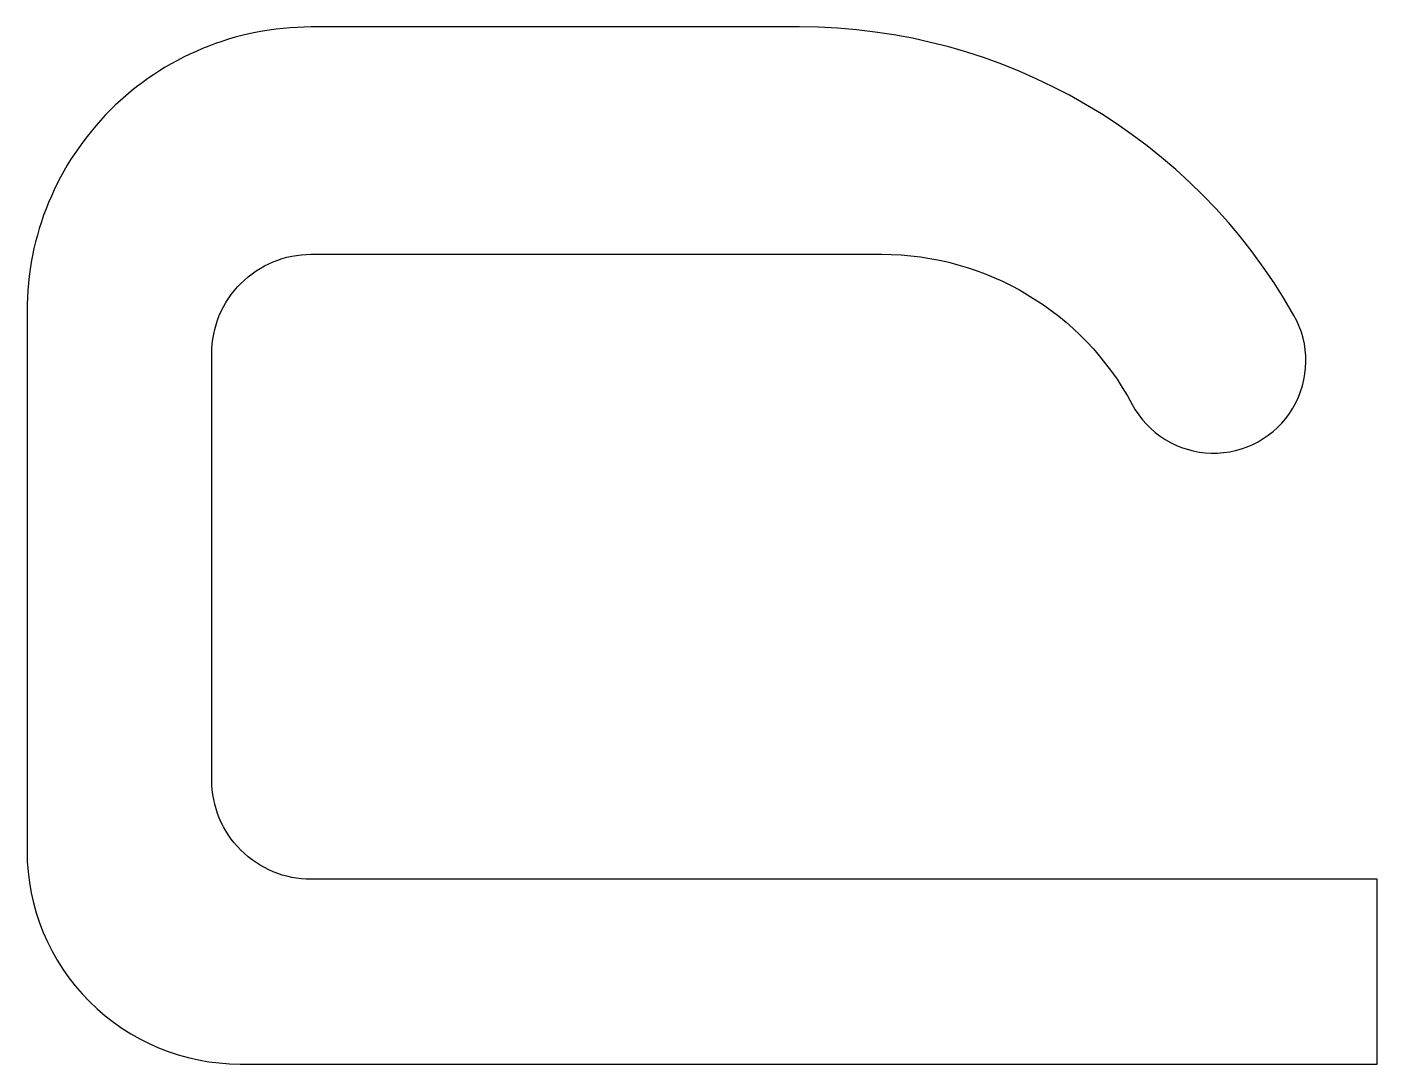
# Model space of a CAD drawing. Extents: x 461.72 to 471.22, y 248 to 255.3.
import ezdxf

# ---------------------------------------------------------------- set-up
doc = ezdxf.new("R2010")
doc.units = 0
doc.layers.add('ANA', color=220, linetype='CONTINUOUS')

msp = doc.modelspace()

# ---------------------------------------------------------------- linework, layer by layer
at = {"layer": 'ANA', "color": 0}
msp.add_lwpolyline([(463.221, 248.0025), (471.221, 248.0025), (471.221, 249.3025), (463.721, 249.3025, -0.414214), (463.021, 250.0025), (463.021, 253.0025, -0.414214), (463.721, 253.7025), (467.7343, 253.7025, -0.276645), (469.4978, 252.6459, 1.011965), (470.6366, 253.2726, 0.270254), (467.1555, 255.3025), (463.721, 255.3025, 0.414214), (461.721, 253.3025), (461.721, 249.5025, 0.414214)], format="xyb", close=True, dxfattribs=at)

doc.saveas('drawing.dxf')
